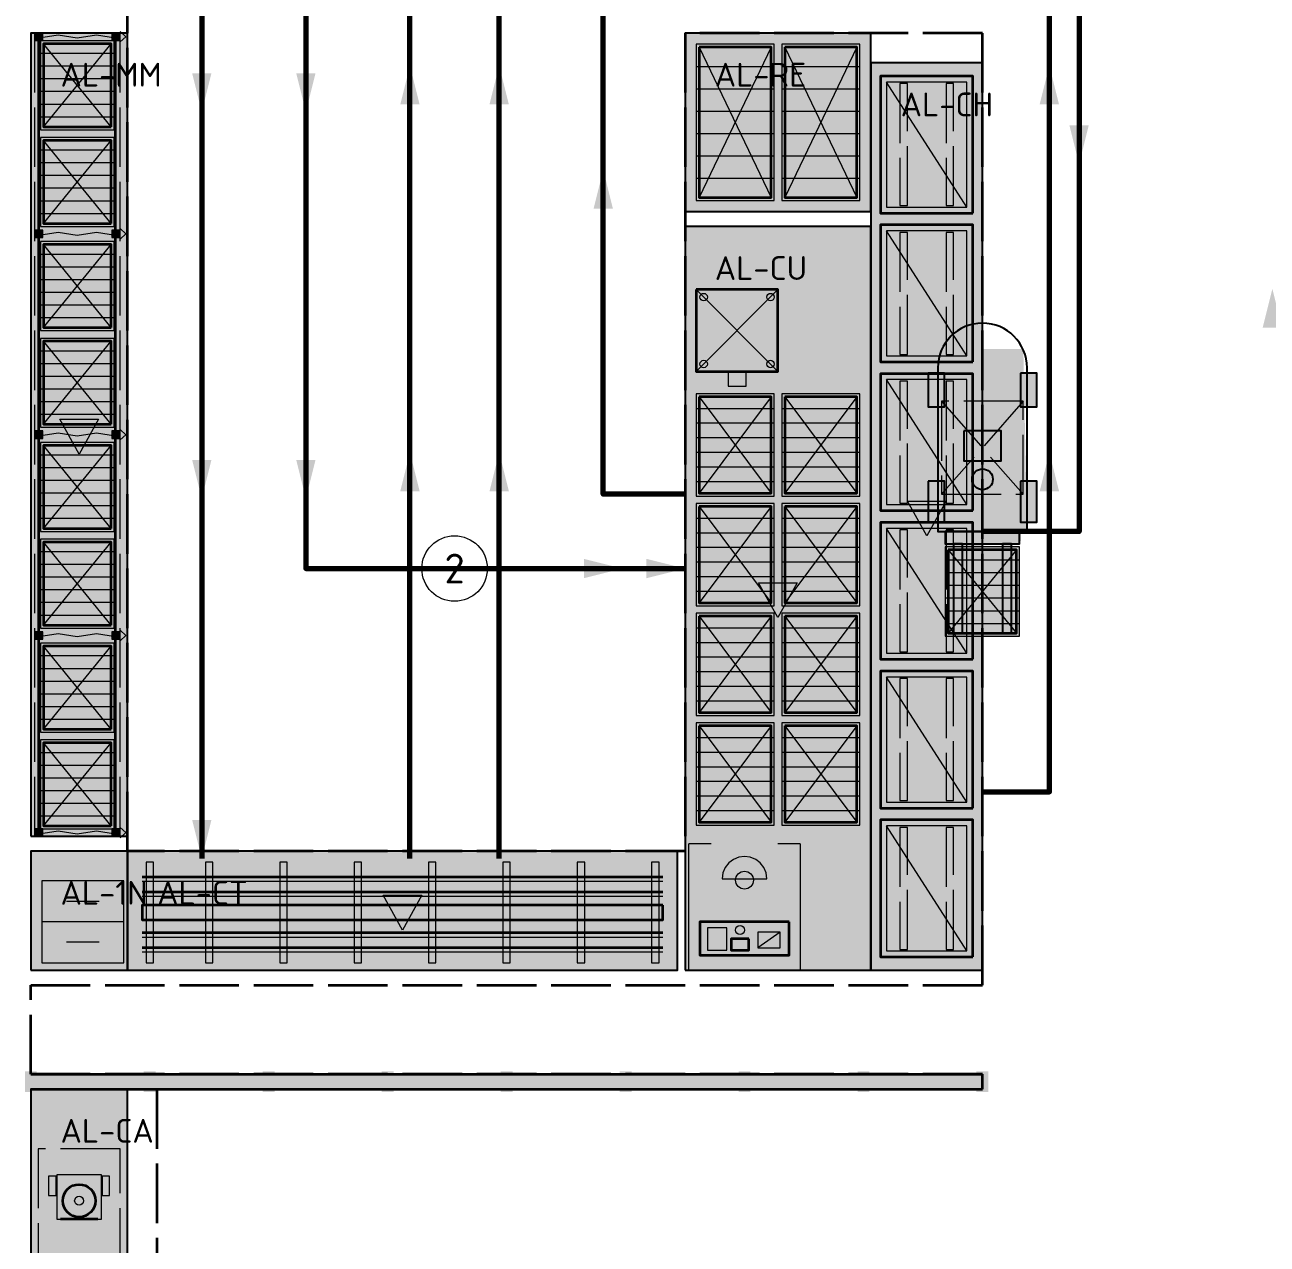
# Model space of a CAD drawing. Header units: millimetres. Extents: x 0 to 1189, y 0 to 841.
# Drawn here: x 236.1 to 319.6, y 586.6 to 668.5 of the extents above; entities that cross this region are included whole.
import ezdxf
from ezdxf.enums import TextEntityAlignment as Align

# ---------------------------------------------------------------- set-up
doc = ezdxf.new("R2010")
doc.units = ezdxf.units.MM
doc.linetypes.add('IRAM-E-TRAZOS', pattern=[5, 4, -1])
for name, color, linetype, lineweight, true_color in [('A-AREA-TRABAJO', 30, 'CONTINUOUS', 13, 0xeb963c), ('A-DEFENSA', 2, 'CONTINUOUS', 35, 0xe6b400), ('A-EQUIPO', 30, 'CONTINUOUS', 35, 0xe67800), ('A-MOBILIARIO', 8, 'CONTINUOUS', 18, 0x50505a), ('A-PASILLO', 2, 'IRAM-E-TRAZOS', 35, 0xd7a500)]:
    doc.layers.add(name, color=color, linetype=linetype, lineweight=lineweight, true_color=true_color)
for name, color, linetype, lineweight in [('A-EQUIPO-FINO', 8, 'CONTINUOUS', 13), ('A-EQUIPO-OCULTO', 8, 'IRAM-E-TRAZOS', 13), ('A-EQUIPO-RELLENO', 9, 'CONTINUOUS', 13), ('A-OPERARIO', 6, 'CONTINUOUS', 18), ('A-RELLENO', 9, 'CONTINUOUS', 13), ('A-SECTOR', 1, 'CONTINUOUS', 25), ('A-SECTOR-TXT', 1, 'CONTINUOUS', 25), ('A-SEGURIDAD', 1, 'IRAM-E-TRAZOS', 18), ('A-TEXTO', 7, 'CONTINUOUS', 18), ('A-VEHICULO', 40, 'CONTINUOUS', 25), ('F-MP', 5, 'CONTINUOUS', 70)]:
    doc.layers.add(name, color=color, linetype=linetype, lineweight=lineweight)
doc.styles.add('ISO3098', font='isocpeur.ttf')

msp = doc.modelspace()

# ---------------------------------------------------------------- hatches: boundary and pattern name
at = {"layer": 'A-DEFENSA', "true_color": 0x1e1e1e}
h = msp.add_hatch(color=7, dxfattribs=at)
h.dxf.hatch_style = 1
h.paths.add_polyline_path([(236.1, 596.8), (236.9, 596.8), (236.9, 598.2), (236.1, 598.2)])
at = {"layer": 'A-DEFENSA', "true_color": 0xf5c800}
h = msp.add_hatch(color=7, dxfattribs=at)
h.dxf.hatch_style = 1
h.paths.add_polyline_path([(236.5, 597), (300.5, 597), (300.5, 598), (236.5, 598)])
at = {"layer": 'A-DEFENSA', "true_color": 0x1e1e1e}
h = msp.add_hatch(color=7, dxfattribs=at)
h.dxf.hatch_style = 1
h.paths.add_polyline_path([(244.1, 596.8), (244.9, 596.8), (244.9, 598.2), (244.1, 598.2)])
h = msp.add_hatch(color=7, dxfattribs=at)
h.dxf.hatch_style = 1
h.paths.add_polyline_path([(252.1, 596.8), (252.9, 596.8), (252.9, 598.2), (252.1, 598.2)])
h = msp.add_hatch(color=7, dxfattribs=at)
h.dxf.hatch_style = 1
h.paths.add_polyline_path([(260.1, 596.8), (260.9, 596.8), (260.9, 598.2), (260.1, 598.2)])
h = msp.add_hatch(color=7, dxfattribs=at)
h.dxf.hatch_style = 1
h.paths.add_polyline_path([(268.1, 596.8), (268.9, 596.8), (268.9, 598.2), (268.1, 598.2)])
h = msp.add_hatch(color=7, dxfattribs=at)
h.dxf.hatch_style = 1
h.paths.add_polyline_path([(276.1, 596.8), (276.9, 596.8), (276.9, 598.2), (276.1, 598.2)])
h = msp.add_hatch(color=7, dxfattribs=at)
h.dxf.hatch_style = 1
h.paths.add_polyline_path([(284.1, 596.8), (284.9, 596.8), (284.9, 598.2), (284.1, 598.2)])
h = msp.add_hatch(color=7, dxfattribs=at)
h.dxf.hatch_style = 1
h.paths.add_polyline_path([(292.1, 596.8), (292.9, 596.8), (292.9, 598.2), (292.1, 598.2)])
h = msp.add_hatch(color=7, dxfattribs=at)
h.dxf.hatch_style = 1
h.paths.add_polyline_path([(300.1, 596.8), (300.9, 596.8), (300.9, 598.2), (300.1, 598.2)])
at = {"layer": 'A-EQUIPO-RELLENO', "true_color": 0x969ba0}
h = msp.add_hatch(color=7, dxfattribs=at)
h.dxf.hatch_style = 1
h.paths.add_polyline_path([(237.3, 667.5), (237.3, 668), (236.8, 668), (236.8, 667.5)])
h = msp.add_hatch(color=7, dxfattribs=at)
h.dxf.hatch_style = 1
h.paths.add_polyline_path([(242.45, 667.5), (242.45, 668), (241.95, 668), (241.95, 667.5)])
at = {"layer": 'A-EQUIPO-RELLENO', "true_color": 0xeedec0}
h = msp.add_hatch(color=7, dxfattribs=at)
h.dxf.hatch_style = 1
h.paths.add_polyline_path([(242.1, 661.5), (242.1, 667.475), (237.15, 667.475), (237.15, 661.5)])
h = msp.add_hatch(color=7, dxfattribs=at)
h.dxf.hatch_style = 1
h.paths.add_polyline_path([(281.25, 667.25), (281.25, 656.75), (286.5, 656.75), (286.5, 667.25)])
h = msp.add_hatch(color=7, dxfattribs=at)
h.dxf.hatch_style = 1
h.paths.add_polyline_path([(287, 667.25), (287, 656.75), (292.25, 656.75), (292.25, 667.25)])
at = {"layer": 'A-EQUIPO-RELLENO', "true_color": 0xe8ecf2}
h = msp.add_hatch(color=7, dxfattribs=at)
h.dxf.hatch_style = 1
h.paths.add_polyline_path([(299.85, 655.9), (299.85, 665.1), (293.65, 665.1), (293.65, 655.9)])
at = {"layer": 'A-EQUIPO-RELLENO', "true_color": 0xeedec0}
h = msp.add_hatch(color=7, dxfattribs=at)
h.dxf.hatch_style = 1
h.paths.add_polyline_path([(242.1, 655), (242.1, 660.975), (237.15, 660.975), (237.15, 655)])
at = {"layer": 'A-EQUIPO-RELLENO', "true_color": 0xe8ecf2}
h = msp.add_hatch(color=7, dxfattribs=at)
h.dxf.hatch_style = 1
h.paths.add_polyline_path([(299.85, 645.9), (299.85, 655.1), (293.65, 655.1), (293.65, 645.9)])
at = {"layer": 'A-EQUIPO-RELLENO', "true_color": 0x969ba0}
h = msp.add_hatch(color=7, dxfattribs=at)
h.dxf.hatch_style = 1
h.paths.add_polyline_path([(237.3, 654.25), (237.3, 654.75), (236.8, 654.75), (236.8, 654.25)])
h = msp.add_hatch(color=7, dxfattribs=at)
h.dxf.hatch_style = 1
h.paths.add_polyline_path([(242.45, 654.25), (242.45, 654.75), (241.95, 654.75), (241.95, 654.25)])
at = {"layer": 'A-EQUIPO-RELLENO', "true_color": 0xeedec0}
h = msp.add_hatch(color=7, dxfattribs=at)
h.dxf.hatch_style = 1
h.paths.add_polyline_path([(242.1, 648), (242.1, 653.975), (237.15, 653.975), (237.15, 648)])
at = {"layer": 'A-EQUIPO-RELLENO', "true_color": 0xeeeeee}
h = msp.add_hatch(color=7, dxfattribs=at)
h.dxf.hatch_style = 1
h.paths.add_polyline_path([(281.25, 650.75), (281.25, 645.25), (286.75, 645.25), (286.75, 650.75)])
at = {"layer": 'A-EQUIPO-RELLENO', "true_color": 0xeedec0}
h = msp.add_hatch(color=7, dxfattribs=at)
h.dxf.hatch_style = 1
h.paths.add_polyline_path([(242.1, 641.5), (242.1, 647.475), (237.15, 647.475), (237.15, 641.5)])
at = {"layer": 'A-EQUIPO-RELLENO', "true_color": 0xffe696}
h = msp.add_hatch(color=7, dxfattribs=at)
h.dxf.hatch_style = 1
h.paths.add_polyline_path([(297.75, 646.75), (297.5, 634.5), (303.5, 634.5), (303.25, 646.75)])
at = {"layer": 'A-EQUIPO-RELLENO', "true_color": 0xcdd0d4}
h = msp.add_hatch(color=7, dxfattribs=at)
h.dxf.hatch_style = 1
h.paths.add_polyline_path([(283.4, 645.25), (283.4, 644.25), (284.6, 644.25), (284.6, 645.25)])
at = {"layer": 'A-EQUIPO-RELLENO', "true_color": 0xe8ecf2}
h = msp.add_hatch(color=7, dxfattribs=at)
h.dxf.hatch_style = 1
h.paths.add_polyline_path([(299.85, 635.9), (299.85, 645.1), (293.65, 645.1), (293.65, 635.9)])
at = {"layer": 'A-EQUIPO-RELLENO', "true_color": 0x3c3c3c}
h = msp.add_hatch(color=7, dxfattribs=at)
h.dxf.hatch_style = 1
h.paths.add_polyline_path([(296.85, 645.125), (296.85, 642.875), (297.95, 642.875), (297.95, 645.125)])
h = msp.add_hatch(color=7, dxfattribs=at)
h.dxf.hatch_style = 1
h.paths.add_polyline_path([(303.05, 645.125), (303.05, 642.875), (304.15, 642.875), (304.15, 645.125)])
at = {"layer": 'A-EQUIPO-RELLENO', "true_color": 0xeedec0}
h = msp.add_hatch(color=7, dxfattribs=at)
h.dxf.hatch_style = 1
h.paths.add_polyline_path([(281.25, 643.75), (281.25, 636.875), (286.5, 636.875), (286.5, 643.75)])
h = msp.add_hatch(color=7, dxfattribs=at)
h.dxf.hatch_style = 1
h.paths.add_polyline_path([(287, 643.75), (287, 636.875), (292.25, 636.875), (292.25, 643.75)])
at = {"layer": 'A-EQUIPO-RELLENO', "true_color": 0x969ba0}
h = msp.add_hatch(color=7, dxfattribs=at)
h.dxf.hatch_style = 1
h.paths.add_polyline_path([(237.3, 640.75), (237.3, 641.25), (236.8, 641.25), (236.8, 640.75)])
h = msp.add_hatch(color=7, dxfattribs=at)
h.dxf.hatch_style = 1
h.paths.add_polyline_path([(242.45, 640.75), (242.45, 641.25), (241.95, 641.25), (241.95, 640.75)])
at = {"layer": 'A-EQUIPO-RELLENO', "true_color": 0xeedec0}
h = msp.add_hatch(color=7, dxfattribs=at)
h.dxf.hatch_style = 1
h.paths.add_polyline_path([(242.1, 634.5), (242.1, 640.475), (237.15, 640.475), (237.15, 634.5)])
at = {"layer": 'A-EQUIPO-RELLENO', "true_color": 0x3c3c3c}
h = msp.add_hatch(color=7, dxfattribs=at)
h.dxf.hatch_style = 1
h.paths.add_polyline_path([(296.85, 637.875), (296.85, 635.125), (297.95, 635.125), (297.95, 637.875)])
h = msp.add_hatch(color=7, dxfattribs=at)
h.dxf.hatch_style = 1
h.paths.add_polyline_path([(303.05, 637.875), (303.05, 635.125), (304.15, 635.125), (304.15, 637.875)])
at = {"layer": 'A-EQUIPO-RELLENO', "true_color": 0xeedec0}
h = msp.add_hatch(color=7, dxfattribs=at)
h.dxf.hatch_style = 1
h.paths.add_polyline_path([(281.25, 636.375), (281.25, 629.5), (286.5, 629.5), (286.5, 636.375)])
h = msp.add_hatch(color=7, dxfattribs=at)
h.dxf.hatch_style = 1
h.paths.add_polyline_path([(287, 636.375), (287, 629.5), (292.25, 629.5), (292.25, 636.375)])
at = {"layer": 'A-EQUIPO-RELLENO', "true_color": 0xe8ecf2}
h = msp.add_hatch(color=7, dxfattribs=at)
h.dxf.hatch_style = 1
h.paths.add_polyline_path([(299.85, 625.9), (299.85, 635.1), (293.65, 635.1), (293.65, 625.9)])
at = {"layer": 'A-EQUIPO-RELLENO', "true_color": 0x969ba0}
h = msp.add_hatch(color=7, dxfattribs=at)
h.dxf.hatch_style = 1
h.paths.add_polyline_path([(298, 634.5), (298, 633.65), (303, 633.65), (303, 634.5)])
at = {"layer": 'A-EQUIPO-RELLENO', "true_color": 0xeedec0}
h = msp.add_hatch(color=7, dxfattribs=at)
h.dxf.hatch_style = 1
h.paths.add_polyline_path([(242.1, 628), (242.1, 633.975), (237.15, 633.975), (237.15, 628)])
h = msp.add_hatch(color=7, dxfattribs=at)
h.dxf.hatch_style = 1
h.paths.add_polyline_path([(298, 633.45), (298, 627.45), (303, 627.45), (303, 633.45)])
at = {"layer": 'A-EQUIPO-RELLENO', "true_color": 0x969ba0}
h = msp.add_hatch(color=7, dxfattribs=at)
h.dxf.hatch_style = 1
h.paths.add_polyline_path([(298.55, 633.65), (298.55, 627.65), (299.15, 627.65), (299.15, 633.65)])
h = msp.add_hatch(color=7, dxfattribs=at)
h.dxf.hatch_style = 1
h.paths.add_polyline_path([(301.85, 633.65), (301.85, 627.65), (302.45, 627.65), (302.45, 633.65)])
at = {"layer": 'A-EQUIPO-RELLENO', "true_color": 0xeedec0}
h = msp.add_hatch(color=7, dxfattribs=at)
h.dxf.hatch_style = 1
h.paths.add_polyline_path([(281.25, 629), (281.25, 622.125), (286.5, 622.125), (286.5, 629)])
h = msp.add_hatch(color=7, dxfattribs=at)
h.dxf.hatch_style = 1
h.paths.add_polyline_path([(287, 629), (287, 622.125), (292.25, 622.125), (292.25, 629)])
at = {"layer": 'A-EQUIPO-RELLENO', "true_color": 0x969ba0}
h = msp.add_hatch(color=7, dxfattribs=at)
h.dxf.hatch_style = 1
h.paths.add_polyline_path([(237.3, 627.25), (237.3, 627.75), (236.8, 627.75), (236.8, 627.25)])
h = msp.add_hatch(color=7, dxfattribs=at)
h.dxf.hatch_style = 1
h.paths.add_polyline_path([(242.45, 627.25), (242.45, 627.75), (241.95, 627.75), (241.95, 627.25)])
at = {"layer": 'A-EQUIPO-RELLENO', "true_color": 0xeedec0}
h = msp.add_hatch(color=7, dxfattribs=at)
h.dxf.hatch_style = 1
h.paths.add_polyline_path([(242.1, 621), (242.1, 626.975), (237.15, 626.975), (237.15, 621)])
at = {"layer": 'A-EQUIPO-RELLENO', "true_color": 0xe8ecf2}
h = msp.add_hatch(color=7, dxfattribs=at)
h.dxf.hatch_style = 1
h.paths.add_polyline_path([(299.85, 615.9), (299.85, 625.1), (293.65, 625.1), (293.65, 615.9)])
at = {"layer": 'A-EQUIPO-RELLENO', "true_color": 0xeedec0}
h = msp.add_hatch(color=7, dxfattribs=at)
h.dxf.hatch_style = 1
h.paths.add_polyline_path([(281.25, 621.625), (281.25, 614.75), (286.5, 614.75), (286.5, 621.625)])
h = msp.add_hatch(color=7, dxfattribs=at)
h.dxf.hatch_style = 1
h.paths.add_polyline_path([(287, 621.625), (287, 614.75), (292.25, 614.75), (292.25, 621.625)])
h = msp.add_hatch(color=7, dxfattribs=at)
h.dxf.hatch_style = 1
h.paths.add_polyline_path([(242.1, 614.5), (242.1, 620.475), (237.15, 620.475), (237.15, 614.5)])
at = {"layer": 'A-EQUIPO-RELLENO', "true_color": 0xe8ecf2}
h = msp.add_hatch(color=7, dxfattribs=at)
h.dxf.hatch_style = 1
h.paths.add_polyline_path([(299.85, 605.9), (299.85, 615.1), (293.65, 615.1), (293.65, 605.9)])
at = {"layer": 'A-EQUIPO-RELLENO', "true_color": 0x969ba0}
h = msp.add_hatch(color=7, dxfattribs=at)
h.dxf.hatch_style = 1
h.paths.add_polyline_path([(237.3, 614), (237.3, 614.5), (236.8, 614.5), (236.8, 614)])
h = msp.add_hatch(color=7, dxfattribs=at)
h.dxf.hatch_style = 1
h.paths.add_polyline_path([(242.45, 614), (242.45, 614.5), (241.95, 614.5), (241.95, 614)])
at = {"layer": 'A-EQUIPO-RELLENO', "true_color": 0xfae1f5}
h = msp.add_hatch(color=7, dxfattribs=at)
h.dxf.hatch_style = 1
h.paths.add_polyline_path([(286, 611.15), (285.949, 611.538), (285.799, 611.9), (285.561, 612.211), (285.25, 612.449), (284.888, 612.599), (284.5, 612.65), (284.112, 612.599), (283.75, 612.449), (283.439, 612.211), (283.201, 611.9), (283.051, 611.538), (283, 611.15), (286, 611.15)])
at = {"layer": 'A-EQUIPO-RELLENO', "true_color": 0xcdd0d4}
h = msp.add_hatch(color=7, dxfattribs=at)
h.dxf.hatch_style = 1
h.paths.add_polyline_path([(244.75, 612.25), (244.25, 612.25), (244.25, 605.5), (244.75, 605.5)])
h = msp.add_hatch(color=7, dxfattribs=at)
h.dxf.hatch_style = 1
h.paths.add_polyline_path([(248.75, 612.25), (248.25, 612.25), (248.25, 605.5), (248.75, 605.5)])
h = msp.add_hatch(color=7, dxfattribs=at)
h.dxf.hatch_style = 1
h.paths.add_polyline_path([(253.75, 612.25), (253.25, 612.25), (253.25, 605.5), (253.75, 605.5)])
h = msp.add_hatch(color=7, dxfattribs=at)
h.dxf.hatch_style = 1
h.paths.add_polyline_path([(258.75, 612.25), (258.25, 612.25), (258.25, 605.5), (258.75, 605.5)])
h = msp.add_hatch(color=7, dxfattribs=at)
h.dxf.hatch_style = 1
h.paths.add_polyline_path([(263.75, 612.25), (263.25, 612.25), (263.25, 605.5), (263.75, 605.5)])
h = msp.add_hatch(color=7, dxfattribs=at)
h.dxf.hatch_style = 1
h.paths.add_polyline_path([(268.75, 612.25), (268.25, 612.25), (268.25, 605.5), (268.75, 605.5)])
h = msp.add_hatch(color=7, dxfattribs=at)
h.dxf.hatch_style = 1
h.paths.add_polyline_path([(273.75, 612.25), (273.25, 612.25), (273.25, 605.5), (273.75, 605.5)])
h = msp.add_hatch(color=7, dxfattribs=at)
h.dxf.hatch_style = 1
h.paths.add_polyline_path([(278.75, 612.25), (278.25, 612.25), (278.25, 605.5), (278.75, 605.5)])
at = {"layer": 'A-EQUIPO-RELLENO', "true_color": 0xffffff}
h = msp.add_hatch(color=7, dxfattribs=at)
h.dxf.hatch_style = 1
h.paths.add_polyline_path([(283.9, 611.05), (283.92, 610.895), (283.98, 610.75), (284.076, 610.626), (284.2, 610.53), (284.345, 610.47), (284.5, 610.45), (284.655, 610.47), (284.8, 610.53), (284.924, 610.626), (285.02, 610.75), (285.08, 610.895), (285.1, 611.05), (285.08, 611.205), (285.02, 611.35), (284.924, 611.474), (284.8, 611.57), (284.655, 611.63), (284.5, 611.65), (284.345, 611.63), (284.2, 611.57), (284.076, 611.474), (283.98, 611.35), (283.92, 611.205)])
at = {"layer": 'A-EQUIPO-RELLENO', "true_color": 0xfad73c}
h = msp.add_hatch(color=7, dxfattribs=at)
h.dxf.hatch_style = 1
h.paths.add_polyline_path([(242.75, 605.5), (242.75, 611), (237.25, 611), (237.25, 605.5)])
at = {"layer": 'A-EQUIPO-RELLENO', "true_color": 0x969ba0}
h = msp.add_hatch(color=7, dxfattribs=at)
h.dxf.hatch_style = 1
h.paths.add_polyline_path([(279, 609.375), (244, 609.375), (244, 608.375), (279, 608.375)])
at = {"layer": 'A-EQUIPO-RELLENO', "true_color": 0xeedec0}
h = msp.add_hatch(color=7, dxfattribs=at)
h.dxf.hatch_style = 1
h.paths.add_polyline_path([(287.5, 608.25), (281.5, 608.25), (281.5, 606), (287.5, 606)])
at = {"layer": 'A-EQUIPO-RELLENO', "true_color": 0x969ba0}
h = msp.add_hatch(color=7, dxfattribs=at)
h.dxf.hatch_style = 1
h.paths.add_polyline_path([(238.2, 591.15), (237.7, 591.15), (237.7, 589.85), (238.2, 589.85)])
at = {"layer": 'A-EQUIPO-RELLENO', "true_color": 0xeeeeee}
h = msp.add_hatch(color=7, dxfattribs=at)
h.dxf.hatch_style = 1
h.paths.add_polyline_path([(241.25, 591.25), (238.25, 591.25), (238.25, 588.25), (241.25, 588.25)])
at = {"layer": 'A-EQUIPO-RELLENO', "true_color": 0x969ba0}
h = msp.add_hatch(color=7, dxfattribs=at)
h.dxf.hatch_style = 1
h.paths.add_polyline_path([(241.8, 591.15), (241.3, 591.15), (241.3, 589.85), (241.8, 589.85)])
at = {"layer": 'A-RELLENO', "true_color": 0xcde1f5}
h = msp.add_hatch(color=7, dxfattribs=at)
h.dxf.hatch_style = 1
h.paths.add_polyline_path([(236.5, 614), (243, 614), (243, 668), (236.5, 668)])
at = {"layer": 'A-RELLENO', "true_color": 0xe4e1f0}
h = msp.add_hatch(color=7, dxfattribs=at)
h.dxf.hatch_style = 1
h.paths.add_polyline_path([(280.5, 656), (293, 656), (293, 668), (280.5, 668)])
at = {"layer": 'A-RELLENO', "true_color": 0xcde1f5}
h = msp.add_hatch(color=7, dxfattribs=at)
h.dxf.hatch_style = 1
h.paths.add_polyline_path([(293, 605), (300.5, 605), (300.5, 666), (293, 666)])
at = {"layer": 'A-RELLENO', "true_color": 0xe4e1f0}
h = msp.add_hatch(color=7, dxfattribs=at)
h.dxf.hatch_style = 1
h.paths.add_polyline_path([(280.5, 605), (293, 605), (293, 655), (280.5, 655)])
at = {"layer": 'A-RELLENO', "true_color": 0xe8e8e8}
h = msp.add_hatch(color=7, dxfattribs=at)
h.dxf.hatch_style = 1
h.paths.add_polyline_path([(236.5, 605), (243, 605), (243, 613), (236.5, 613)])
at = {"layer": 'A-RELLENO', "true_color": 0xcde1f5}
h = msp.add_hatch(color=7, dxfattribs=at)
h.dxf.hatch_style = 1
h.paths.add_polyline_path([(243, 605), (280, 605), (280, 613), (243, 613)])
h = msp.add_hatch(color=7, dxfattribs=at)
h.dxf.hatch_style = 1
h.paths.add_polyline_path([(236.5, 578.5), (243, 578.5), (243, 597), (236.5, 597)])
at = {"layer": 'F-MP', "true_color": 0x0046c8}
h = msp.add_hatch(color=7, dxfattribs=at)
h.dxf.hatch_style = 1
h.paths.add_polyline_path([(248, 662.7), (248.65, 665.3), (247.35, 665.3)])
h = msp.add_hatch(color=7, dxfattribs=at)
h.dxf.hatch_style = 1
h.paths.add_polyline_path([(255, 662.7), (255.65, 665.3), (254.35, 665.3)])
h = msp.add_hatch(color=7, dxfattribs=at)
h.dxf.hatch_style = 1
h.paths.add_polyline_path([(262, 665.8), (261.35, 663.2), (262.65, 663.2)])
h = msp.add_hatch(color=7, dxfattribs=at)
h.dxf.hatch_style = 1
h.paths.add_polyline_path([(268, 665.8), (267.35, 663.2), (268.65, 663.2)])
h = msp.add_hatch(color=7, dxfattribs=at)
h.dxf.hatch_style = 1
h.paths.add_polyline_path([(305, 665.8), (304.35, 663.2), (305.65, 663.2)])
h = msp.add_hatch(color=7, dxfattribs=at)
h.dxf.hatch_style = 1
h.paths.add_polyline_path([(307, 659.2), (307.65, 661.8), (306.35, 661.8)])
h = msp.add_hatch(color=7, dxfattribs=at)
h.dxf.hatch_style = 1
h.paths.add_polyline_path([(275, 658.8), (274.35, 656.2), (275.65, 656.2)])
h = msp.add_hatch(color=7, dxfattribs=at)
h.dxf.hatch_style = 1
h.paths.add_polyline_path([(320, 650.8), (319.35, 648.2), (320.65, 648.2)])
h = msp.add_hatch(color=7, dxfattribs=at)
h.dxf.hatch_style = 1
h.paths.add_polyline_path([(248, 636.7), (248.65, 639.3), (247.35, 639.3)])
h = msp.add_hatch(color=7, dxfattribs=at)
h.dxf.hatch_style = 1
h.paths.add_polyline_path([(255, 636.7), (255.65, 639.3), (254.35, 639.3)])
h = msp.add_hatch(color=7, dxfattribs=at)
h.dxf.hatch_style = 1
h.paths.add_polyline_path([(262, 639.8), (261.35, 637.2), (262.65, 637.2)])
h = msp.add_hatch(color=7, dxfattribs=at)
h.dxf.hatch_style = 1
h.paths.add_polyline_path([(268, 639.8), (267.35, 637.2), (268.65, 637.2)])
h = msp.add_hatch(color=7, dxfattribs=at)
h.dxf.hatch_style = 1
h.paths.add_polyline_path([(305, 639.8), (304.35, 637.2), (305.65, 637.2)])
h = msp.add_hatch(color=7, dxfattribs=at)
h.dxf.hatch_style = 1
h.paths.add_polyline_path([(300.5, 634.5), (303.1, 633.85), (303.1, 635.15)])
h = msp.add_hatch(color=7, dxfattribs=at)
h.dxf.hatch_style = 1
h.paths.add_polyline_path([(276.3, 632), (273.7, 632.65), (273.7, 631.35)])
h = msp.add_hatch(color=7, dxfattribs=at)
h.dxf.hatch_style = 1
h.paths.add_polyline_path([(280.5, 632), (277.9, 632.65), (277.9, 631.35)])
h = msp.add_hatch(color=7, dxfattribs=at)
h.dxf.hatch_style = 1
h.paths.add_polyline_path([(248, 612.5), (248.65, 615.1), (247.35, 615.1)])

# ---------------------------------------------------------------- linework, layer by layer
at = {"layer": 'A-AREA-TRABAJO'}
for p, q in [((282.25, 613.5), (280.75, 613.5)), ((288.25, 613.5), (286.75, 613.5))]:
    msp.add_line(p, q, dxfattribs=at)
msp.add_lwpolyline([(288.25, 613.5), (288.25, 605), (280.75, 605), (280.75, 613.5)], dxfattribs=at)
at = {"layer": 'A-DEFENSA'}
for p, q in [((236.5, 598), (300.5, 598)), ((236.5, 597), (300.5, 597))]:
    msp.add_line(p, q, dxfattribs=at)
at = {"layer": 'A-EQUIPO'}
for p, q in [((237.05, 614), (237.05, 668)), ((242.2, 614), (242.2, 668)), ((279, 611.25), (244, 611.25)), ((279, 610.25), (244, 610.25)), ((279, 607.5), (244, 607.5)), ((279, 606.5), (244, 606.5)), ((241, 588.25), (238.5, 588.25))]:
    msp.add_line(p, q, dxfattribs=at)
for points in [[(241.9, 661.7), (241.9, 667.275), (237.35, 667.275), (237.35, 661.7)], [(281.45, 667.05), (281.45, 656.95), (286.3, 656.95), (286.3, 667.05)], [(287.2, 667.05), (287.2, 656.95), (292.05, 656.95), (292.05, 667.05)], [(299.85, 655.9), (299.85, 665.1), (293.65, 665.1), (293.65, 655.9)], [(241.9, 655.2), (241.9, 660.775), (237.35, 660.775), (237.35, 655.2)], [(299.85, 645.9), (299.85, 655.1), (293.65, 655.1), (293.65, 645.9)], [(241.9, 648.2), (241.9, 653.775), (237.35, 653.775), (237.35, 648.2)], [(281.25, 650.75), (281.25, 645.25), (286.75, 645.25), (286.75, 650.75)], [(241.9, 641.7), (241.9, 647.275), (237.35, 647.275), (237.35, 641.7)], [(299.85, 635.9), (299.85, 645.1), (293.65, 645.1), (293.65, 635.9)], [(281.45, 643.55), (281.45, 637.075), (286.3, 637.075), (286.3, 643.55)], [(287.2, 643.55), (287.2, 637.075), (292.05, 637.075), (292.05, 643.55)], [(241.9, 634.7), (241.9, 640.275), (237.35, 640.275), (237.35, 634.7)], [(281.45, 636.175), (281.45, 629.7), (286.3, 629.7), (286.3, 636.175)], [(287.2, 636.175), (287.2, 629.7), (292.05, 629.7), (292.05, 636.175)], [(299.85, 625.9), (299.85, 635.1), (293.65, 635.1), (293.65, 625.9)], [(241.9, 628.2), (241.9, 633.775), (237.35, 633.775), (237.35, 628.2)], [(298.2, 633.25), (298.2, 627.65), (302.8, 627.65), (302.8, 633.25)], [(281.45, 628.8), (281.45, 622.325), (286.3, 622.325), (286.3, 628.8)], [(287.2, 628.8), (287.2, 622.325), (292.05, 622.325), (292.05, 628.8)], [(241.9, 621.2), (241.9, 626.775), (237.35, 626.775), (237.35, 621.2)], [(299.85, 615.9), (299.85, 625.1), (293.65, 625.1), (293.65, 615.9)], [(281.45, 621.425), (281.45, 614.95), (286.3, 614.95), (286.3, 621.425)], [(287.2, 621.425), (287.2, 614.95), (292.05, 614.95), (292.05, 621.425)], [(241.9, 614.7), (241.9, 620.275), (237.35, 620.275), (237.35, 614.7)], [(299.85, 605.9), (299.85, 615.1), (293.65, 615.1), (293.65, 605.9)], [(279, 609.375), (244, 609.375), (244, 608.375), (279, 608.375)], [(287.5, 608.25), (281.5, 608.25), (281.5, 606), (287.5, 606)], [(284.8, 607.1), (283.6, 607.1), (283.6, 606.35), (284.8, 606.35)]]:
    msp.add_lwpolyline(points, close=True, dxfattribs=at)
msp.add_circle((239.75, 589.5), 1.1, dxfattribs=at)
at = {"layer": 'A-EQUIPO-FINO'}
for p, q in [((241.9, 661.7), (237.35, 667.275)), ((237.35, 661.7), (241.9, 667.275)), ((281.45, 667.05), (286.3, 656.95)), ((286.3, 667.05), (281.45, 656.95)), ((287.2, 667.05), (292.05, 656.95)), ((292.05, 667.05), (287.2, 656.95)), ((242.1, 666.621), (237.15, 666.621)), ((242.1, 665.768), (237.15, 665.768)), ((281.25, 665.75), (286.5, 665.75)), ((287, 665.75), (292.25, 665.75)), ((242.1, 664.914), (237.15, 664.914)), ((281.25, 664.25), (286.5, 664.25)), ((287, 664.25), (292.25, 664.25)), ((299.45, 656.3), (294.05, 664.7)), ((242.1, 664.061), (237.15, 664.061)), ((242.1, 663.207), (237.15, 663.207)), ((281.25, 662.75), (286.5, 662.75)), ((287, 662.75), (292.25, 662.75)), ((242.1, 662.354), (237.15, 662.354)), ((281.25, 661.25), (286.5, 661.25)), ((287, 661.25), (292.25, 661.25)), ((242.1, 660.121), (237.15, 660.121)), ((241.9, 655.2), (237.35, 660.775)), ((237.35, 655.2), (241.9, 660.775)), ((242.1, 659.268), (237.15, 659.268)), ((281.25, 659.75), (286.5, 659.75)), ((287, 659.75), (292.25, 659.75)), ((242.1, 658.414), (237.15, 658.414)), ((242.1, 657.561), (237.15, 657.561)), ((281.25, 658.25), (286.5, 658.25)), ((287, 658.25), (292.25, 658.25)), ((242.1, 656.707), (237.15, 656.707)), ((242.1, 655.854), (237.15, 655.854)), ((299.45, 646.3), (294.05, 654.7)), ((241.9, 648.2), (237.35, 653.775)), ((237.35, 648.2), (241.9, 653.775)), ((242.1, 653.121), (237.15, 653.121)), ((242.1, 652.268), (237.15, 652.268)), ((242.1, 651.414), (237.15, 651.414)), ((242.1, 650.561), (237.15, 650.561)), ((281.25, 650.75), (286.75, 645.25)), ((286.75, 650.75), (281.25, 645.25)), ((242.1, 649.707), (237.15, 649.707)), ((242.1, 648.854), (237.15, 648.854)), ((241.9, 641.7), (237.35, 647.275)), ((237.35, 641.7), (241.9, 647.275)), ((242.1, 646.621), (237.15, 646.621)), ((242.1, 645.768), (237.15, 645.768)), ((242.1, 644.914), (237.15, 644.914)), ((299.45, 636.3), (294.05, 644.7)), ((242.1, 644.061), (237.15, 644.061)), ((281.45, 643.55), (286.3, 637.075)), ((286.3, 643.55), (281.45, 637.075)), ((287.2, 643.55), (292.05, 637.075)), ((292.05, 643.55), (287.2, 637.075)), ((242.1, 643.207), (237.15, 643.207)), ((281.25, 642.768), (286.5, 642.768)), ((287, 642.768), (292.25, 642.768)), ((242.1, 642.354), (237.15, 642.354)), ((281.25, 641.786), (286.5, 641.786)), ((287, 641.786), (292.25, 641.786)), ((241.9, 634.7), (237.35, 640.275)), ((237.35, 634.7), (241.9, 640.275)), ((281.25, 640.804), (286.5, 640.804)), ((287, 640.804), (292.25, 640.804)), ((242.1, 639.621), (237.15, 639.621)), ((281.25, 639.821), (286.5, 639.821)), ((287, 639.821), (292.25, 639.821)), ((242.1, 638.768), (237.15, 638.768)), ((281.25, 638.839), (286.5, 638.839)), ((287, 638.839), (292.25, 638.839)), ((242.1, 637.914), (237.15, 637.914)), ((281.25, 637.857), (286.5, 637.857)), ((287, 637.857), (292.25, 637.857)), ((242.1, 637.061), (237.15, 637.061)), ((242.1, 636.207), (237.15, 636.207)), ((281.45, 636.175), (286.3, 629.7)), ((286.3, 636.175), (281.45, 629.7)), ((287.2, 636.175), (292.05, 629.7)), ((292.05, 636.175), (287.2, 629.7)), ((242.1, 635.354), (237.15, 635.354)), ((281.25, 635.393), (286.5, 635.393)), ((287, 635.393), (292.25, 635.393)), ((281.25, 634.411), (286.5, 634.411)), ((287, 634.411), (292.25, 634.411)), ((299.45, 626.3), (294.05, 634.7)), ((241.9, 628.2), (237.35, 633.775)), ((237.35, 628.2), (241.9, 633.775)), ((281.25, 633.429), (286.5, 633.429)), ((287, 633.429), (292.25, 633.429)), ((242.1, 633.121), (237.15, 633.121)), ((298, 632.593), (303, 632.593)), ((298.2, 633.25), (302.8, 627.65)), ((302.8, 633.25), (298.2, 627.65)), ((242.1, 632.268), (237.15, 632.268)), ((281.25, 632.446), (286.5, 632.446)), ((287, 632.446), (292.25, 632.446)), ((298, 631.736), (303, 631.736)), ((242.1, 631.414), (237.15, 631.414)), ((281.25, 631.464), (286.5, 631.464)), ((287, 631.464), (292.25, 631.464)), ((298, 630.879), (303, 630.879)), ((242.1, 630.561), (237.15, 630.561)), ((281.25, 630.482), (286.5, 630.482)), ((287, 630.482), (292.25, 630.482)), ((298, 630.021), (303, 630.021)), ((242.1, 629.707), (237.15, 629.707)), ((298, 629.164), (303, 629.164)), ((242.1, 628.854), (237.15, 628.854)), ((281.45, 628.8), (286.3, 622.325)), ((286.3, 628.8), (281.45, 622.325)), ((287.2, 628.8), (292.05, 622.325)), ((292.05, 628.8), (287.2, 622.325)), ((298, 628.307), (303, 628.307)), ((281.25, 628.018), (286.5, 628.018)), ((287, 628.018), (292.25, 628.018)), ((241.9, 621.2), (237.35, 626.775)), ((237.35, 621.2), (241.9, 626.775)), ((281.25, 627.036), (286.5, 627.036)), ((287, 627.036), (292.25, 627.036)), ((242.1, 626.121), (237.15, 626.121)), ((281.25, 626.054), (286.5, 626.054)), ((287, 626.054), (292.25, 626.054)), ((242.1, 625.268), (237.15, 625.268)), ((281.25, 625.071), (286.5, 625.071)), ((287, 625.071), (292.25, 625.071)), ((242.1, 624.414), (237.15, 624.414)), ((299.45, 616.3), (294.05, 624.7)), ((242.1, 623.561), (237.15, 623.561)), ((281.25, 624.089), (286.5, 624.089)), ((287, 624.089), (292.25, 624.089)), ((242.1, 622.707), (237.15, 622.707)), ((281.25, 623.107), (286.5, 623.107)), ((287, 623.107), (292.25, 623.107)), ((242.1, 621.854), (237.15, 621.854)), ((281.45, 621.425), (286.3, 614.95)), ((286.3, 621.425), (281.45, 614.95)), ((287.2, 621.425), (292.05, 614.95)), ((292.05, 621.425), (287.2, 614.95)), ((241.9, 614.7), (237.35, 620.275)), ((237.35, 614.7), (241.9, 620.275)), ((281.25, 620.643), (286.5, 620.643)), ((287, 620.643), (292.25, 620.643)), ((242.1, 619.621), (237.15, 619.621)), ((281.25, 619.661), (286.5, 619.661)), ((287, 619.661), (292.25, 619.661)), ((242.1, 618.768), (237.15, 618.768)), ((281.25, 618.679), (286.5, 618.679)), ((287, 618.679), (292.25, 618.679)), ((242.1, 617.914), (237.15, 617.914)), ((281.25, 617.696), (286.5, 617.696)), ((287, 617.696), (292.25, 617.696)), ((242.1, 617.061), (237.15, 617.061)), ((281.25, 616.714), (286.5, 616.714)), ((287, 616.714), (292.25, 616.714)), ((242.1, 616.207), (237.15, 616.207)), ((242.1, 615.354), (237.15, 615.354)), ((281.25, 615.732), (286.5, 615.732)), ((287, 615.732), (292.25, 615.732)), ((299.45, 606.3), (294.05, 614.7)), ((279, 610.95), (244, 610.95)), ((279, 609.95), (244, 609.95)), ((241.1, 609.625), (238.9, 609.625)), ((286.9, 607.55), (285.4, 606.5)), ((241.1, 606.875), (238.9, 606.875)), ((279, 607.2), (244, 607.2)), ((279, 606.2), (244, 606.2))]:
    msp.add_line(p, q, dxfattribs=at)
for points in [[(237.3, 667.5), (237.3, 668), (236.8, 668), (236.8, 667.5)], [(242.45, 667.5), (242.45, 668), (241.95, 668), (241.95, 667.5)], [(242.1, 661.5), (242.1, 667.475), (237.15, 667.475), (237.15, 661.5)], [(281.25, 667.25), (281.25, 656.75), (286.5, 656.75), (286.5, 667.25)], [(287, 667.25), (287, 656.75), (292.25, 656.75), (292.25, 667.25)], [(299.45, 656.3), (299.45, 664.7), (294.05, 664.7), (294.05, 656.3)], [(242.1, 655), (242.1, 660.975), (237.15, 660.975), (237.15, 655)], [(237.3, 654.25), (237.3, 654.75), (236.8, 654.75), (236.8, 654.25)], [(242.45, 654.25), (242.45, 654.75), (241.95, 654.75), (241.95, 654.25)], [(299.45, 646.3), (299.45, 654.7), (294.05, 654.7), (294.05, 646.3)], [(242.1, 648), (242.1, 653.975), (237.15, 653.975), (237.15, 648)], [(242.1, 641.5), (242.1, 647.475), (237.15, 647.475), (237.15, 641.5)], [(283.4, 645.25), (283.4, 644.25), (284.6, 644.25), (284.6, 645.25)], [(299.45, 636.3), (299.45, 644.7), (294.05, 644.7), (294.05, 636.3)], [(281.25, 643.75), (281.25, 636.875), (286.5, 636.875), (286.5, 643.75)], [(287, 643.75), (287, 636.875), (292.25, 636.875), (292.25, 643.75)], [(237.3, 640.75), (237.3, 641.25), (236.8, 641.25), (236.8, 640.75)], [(242.45, 640.75), (242.45, 641.25), (241.95, 641.25), (241.95, 640.75)], [(242.1, 634.5), (242.1, 640.475), (237.15, 640.475), (237.15, 634.5)], [(281.25, 636.375), (281.25, 629.5), (286.5, 629.5), (286.5, 636.375)], [(287, 636.375), (287, 629.5), (292.25, 629.5), (292.25, 636.375)], [(299.45, 626.3), (299.45, 634.7), (294.05, 634.7), (294.05, 626.3)], [(242.1, 628), (242.1, 633.975), (237.15, 633.975), (237.15, 628)], [(298, 633.45), (298, 627.45), (303, 627.45), (303, 633.45)], [(281.25, 629), (281.25, 622.125), (286.5, 622.125), (286.5, 629)], [(287, 629), (287, 622.125), (292.25, 622.125), (292.25, 629)], [(237.3, 627.25), (237.3, 627.75), (236.8, 627.75), (236.8, 627.25)], [(242.45, 627.25), (242.45, 627.75), (241.95, 627.75), (241.95, 627.25)], [(242.1, 621), (242.1, 626.975), (237.15, 626.975), (237.15, 621)], [(299.45, 616.3), (299.45, 624.7), (294.05, 624.7), (294.05, 616.3)], [(281.25, 621.625), (281.25, 614.75), (286.5, 614.75), (286.5, 621.625)], [(287, 621.625), (287, 614.75), (292.25, 614.75), (292.25, 621.625)], [(242.1, 614.5), (242.1, 620.475), (237.15, 620.475), (237.15, 614.5)], [(237.3, 614), (237.3, 614.5), (236.8, 614.5), (236.8, 614)], [(242.45, 614), (242.45, 614.5), (241.95, 614.5), (241.95, 614)], [(299.45, 606.3), (299.45, 614.7), (294.05, 614.7), (294.05, 606.3)], [(244.75, 612.25), (244.25, 612.25), (244.25, 605.5), (244.75, 605.5)], [(248.75, 612.25), (248.25, 612.25), (248.25, 605.5), (248.75, 605.5)], [(253.75, 612.25), (253.25, 612.25), (253.25, 605.5), (253.75, 605.5)], [(258.75, 612.25), (258.25, 612.25), (258.25, 605.5), (258.75, 605.5)], [(263.75, 612.25), (263.25, 612.25), (263.25, 605.5), (263.75, 605.5)], [(268.75, 612.25), (268.25, 612.25), (268.25, 605.5), (268.75, 605.5)], [(273.75, 612.25), (273.25, 612.25), (273.25, 605.5), (273.75, 605.5)], [(278.75, 612.25), (278.25, 612.25), (278.25, 605.5), (278.75, 605.5)], [(283.3, 607.85), (282, 607.85), (282, 606.35), (283.3, 606.35)], [(286.9, 607.55), (285.4, 607.55), (285.4, 606.5), (286.9, 606.5)], [(238.2, 591.15), (237.7, 591.15), (237.7, 589.85), (238.2, 589.85)], [(241.25, 591.25), (238.25, 591.25), (238.25, 588.25), (241.25, 588.25)], [(241.8, 591.15), (241.3, 591.15), (241.3, 589.85), (241.8, 589.85)]]:
    msp.add_lwpolyline(points, close=True, dxfattribs=at)
for points in [[(242.2, 667.65), (240.912, 667.85), (239.625, 667.65), (238.337, 667.85), (237.05, 667.65)], [(242.2, 654.4), (240.912, 654.6), (239.625, 654.4), (238.337, 654.6), (237.05, 654.4)], [(242.2, 640.9), (240.912, 641.1), (239.625, 640.9), (238.337, 641.1), (237.05, 640.9)], [(242.2, 627.4), (240.912, 627.6), (239.625, 627.4), (238.337, 627.6), (237.05, 627.4)], [(242.2, 614.15), (240.912, 614.35), (239.625, 614.15), (238.337, 614.35), (237.05, 614.15)]]:
    msp.add_lwpolyline(points, dxfattribs=at)
for centre, radius in [((281.75, 650.25), 0.25), ((286.25, 650.25), 0.25), ((281.75, 645.75), 0.25), ((286.25, 645.75), 0.25), ((284.2, 607.7), 0.3), ((239.75, 589.5), 0.3)]:
    msp.add_circle(centre, radius, dxfattribs=at)
at = {"layer": 'A-EQUIPO-OCULTO'}
for p, q in [((297.75, 643.25), (303.25, 637)), ((303.25, 643.25), (297.75, 637))]:
    msp.add_line(p, q, dxfattribs=at)
for points in [[(242.5, 614), (242.5, 668), (236.75, 668), (236.75, 614)], [(295.45, 656.4), (295.45, 664.6), (294.95, 664.6), (294.95, 656.4)], [(298.55, 656.4), (298.55, 664.6), (298.05, 664.6), (298.05, 656.4)], [(295.45, 646.4), (295.45, 654.6), (294.95, 654.6), (294.95, 646.4)], [(298.55, 646.4), (298.55, 654.6), (298.05, 654.6), (298.05, 646.4)], [(295.45, 636.4), (295.45, 644.6), (294.95, 644.6), (294.95, 636.4)], [(298.55, 636.4), (298.55, 644.6), (298.05, 644.6), (298.05, 636.4)], [(297.75, 643.25), (297.75, 637), (303.25, 637), (303.25, 643.25)], [(295.45, 626.4), (295.45, 634.6), (294.95, 634.6), (294.95, 626.4)], [(298.55, 626.4), (298.55, 634.6), (298.05, 634.6), (298.05, 626.4)], [(295.45, 616.4), (295.45, 624.6), (294.95, 624.6), (294.95, 616.4)], [(298.55, 616.4), (298.55, 624.6), (298.05, 624.6), (298.05, 616.4)], [(295.45, 606.4), (295.45, 614.6), (294.95, 614.6), (294.95, 606.4)], [(298.55, 606.4), (298.55, 614.6), (298.05, 614.6), (298.05, 606.4)], [(242.5, 593), (237, 593), (237, 580), (242.5, 580)]]:
    msp.add_lwpolyline(points, close=True, dxfattribs=at)
at = {"layer": 'A-MOBILIARIO'}
msp.add_line((242.75, 608.25), (237.25, 608.25), dxfattribs=at)
msp.add_lwpolyline([(242.75, 605.5), (242.75, 611), (237.25, 611), (237.25, 605.5)], close=True, dxfattribs=at)
at = {"layer": 'A-OPERARIO'}
msp.add_lwpolyline([(286, 611.15), (285.949, 611.538), (285.799, 611.9), (285.561, 612.211), (285.25, 612.449), (284.888, 612.599), (284.5, 612.65), (284.112, 612.599), (283.75, 612.449), (283.439, 612.211), (283.201, 611.9), (283.051, 611.538), (283, 611.15)], close=True, dxfattribs=at)
msp.add_circle((284.5, 611.05), 0.6, dxfattribs=at)
at = {"layer": 'A-PASILLO'}
for p, q in [((243, 613), (243, 700)), ((300.5, 668), (280.5, 668)), ((280.5, 668), (280.5, 613)), ((300.5, 604), (300.5, 668)), ((280.5, 613), (243, 613)), ((236.5, 598), (236.5, 604)), ((236.5, 604), (300.5, 604)), ((300.5, 598), (236.5, 598)), ((300.5, 597), (300.5, 598)), ((245, 578), (245, 597)), ((245, 597), (300.5, 597))]:
    msp.add_line(p, q, dxfattribs=at)
at = {"layer": 'A-SECTOR'}
for points in [[(236.5, 614), (243, 614), (243, 668), (236.5, 668)], [(280.5, 656), (293, 656), (293, 668), (280.5, 668)], [(293, 605), (300.5, 605), (300.5, 666), (293, 666)], [(280.5, 605), (293, 605), (293, 655), (280.5, 655)], [(236.5, 605), (243, 605), (243, 613), (236.5, 613)], [(243, 605), (280, 605), (280, 613), (243, 613)], [(236.5, 578.5), (243, 578.5), (243, 597), (236.5, 597)]]:
    msp.add_lwpolyline(points, close=True, dxfattribs=at)
at = {"layer": 'A-SEGURIDAD'}
for points in [[(242.5, 667.4), (242.9, 667.75), (242.5, 668.1)], [(242.5, 654.15), (242.9, 654.5), (242.5, 654.85)], [(242.5, 640.65), (242.9, 641), (242.5, 641.35)], [(242.5, 627.15), (242.9, 627.5), (242.5, 627.85)], [(242.5, 613.9), (242.9, 614.25), (242.5, 614.6)]]:
    msp.add_lwpolyline(points, dxfattribs=at)
at = {"layer": 'A-TEXTO'}
for points in [[(238.45, 642.04), (241.05, 642.04), (239.75, 639.7)], [(295.45, 636.54), (298.05, 636.54), (296.75, 634.2)], [(285.45, 631.04), (288.05, 631.04), (286.75, 628.7)], [(260.2, 610.04), (262.8, 610.04), (261.5, 607.7)]]:
    msp.add_lwpolyline(points, close=True, dxfattribs=at)
msp.add_circle((265, 632), 2.2, dxfattribs=at)
at = {"layer": 'A-VEHICULO'}
for points in [[(296.85, 645.125), (296.85, 642.875), (297.95, 642.875), (297.95, 645.125)], [(303.05, 645.125), (303.05, 642.875), (304.15, 642.875), (304.15, 645.125)], [(299.25, 641.25), (299.25, 639.25), (301.75, 639.25), (301.75, 641.25)], [(296.85, 637.875), (296.85, 635.125), (297.95, 635.125), (297.95, 637.875)], [(303.05, 637.875), (303.05, 635.125), (304.15, 635.125), (304.15, 637.875)], [(298, 634.5), (298, 633.65), (303, 633.65), (303, 634.5)], [(298.55, 633.65), (298.55, 627.65), (299.15, 627.65), (299.15, 633.65)], [(301.85, 633.65), (301.85, 627.65), (302.45, 627.65), (302.45, 633.65)]]:
    msp.add_lwpolyline(points, close=True, dxfattribs=at)
msp.add_lwpolyline([(297.5, 645.5), (297.5, 634.5), (303.5, 634.5), (303.5, 645.5)], dxfattribs=at)
msp.add_circle((300.5, 638), 0.7, dxfattribs=at)
msp.add_arc((300.5, 645.5), 3, 360, 540, dxfattribs=at)
at = {"layer": 'F-MP'}
for points in [[(248, 742), (248, 701), (248, 612.5)], [(255, 742), (255, 701), (255, 632), (280.5, 632)], [(280.5, 637), (275, 637), (275, 682), (307, 682), (307, 634.5), (300.5, 634.5)], [(262, 612.5), (262, 680), (352, 680), (352, 648), (358.75, 648)], [(300.5, 617), (305, 617), (305, 678), (341, 678), (341, 613), (359, 613)], [(268, 612.5), (268, 672), (334.5, 672), (334.5, 602), (555, 602), (555, 605.25)]]:
    msp.add_lwpolyline(points, dxfattribs=at)

# ---------------------------------------------------------------- texts
at = {"layer": 'A-SECTOR-TXT', "style": 'ISO3098'}
for s, p in [('AL-MM', (238.5, 666)), ('AL-RE', (282.5, 666)), ('AL-CH', (295, 664)), ('AL-CU', (282.5, 653)), ('AL-1N', (238.5, 611)), ('AL-CT', (245, 611)), ('AL-CA', (238.5, 595))]:
    msp.add_text(s, height=1.6, dxfattribs=at).set_placement(p, align=Align.TOP_LEFT)
at = {"layer": 'A-TEXTO', "style": 'ISO3098'}
msp.add_text('2', height=2, dxfattribs=at).set_placement((265, 632), align=Align.MIDDLE_CENTER)

doc.saveas('drawing.dxf')
